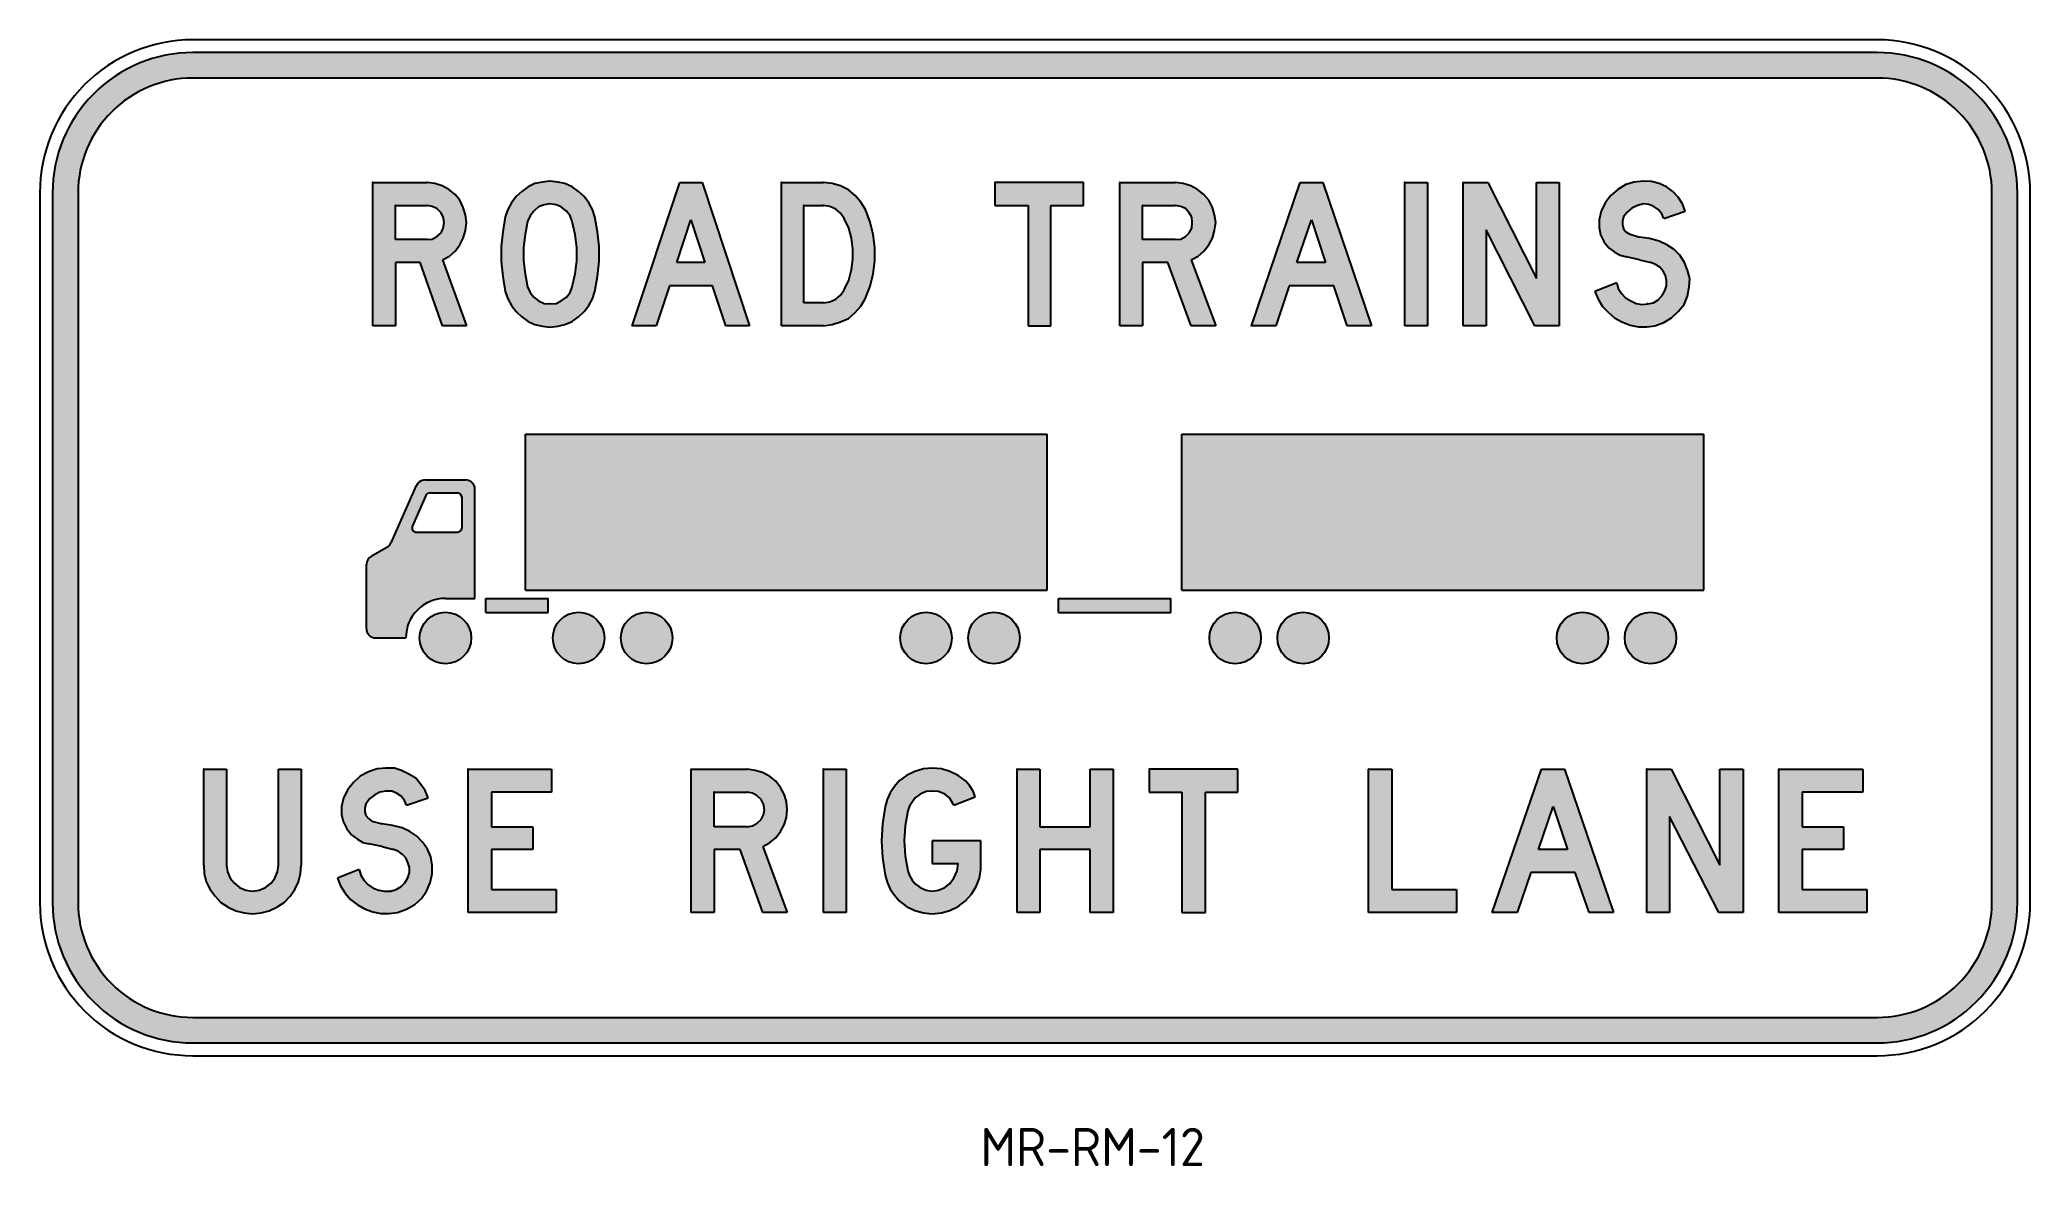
# Model space of a CAD drawing. Extents: x 135 to 291, y 162 to 250.
import ezdxf

# ---------------------------------------------------------------- set-up
doc = ezdxf.new("R2010")
doc.units = 0
doc.header["$MEASUREMENT"] = 0
doc.linetypes.add('CENTERX2', pattern=[101.6, 63.5, -12.7, 12.7, -12.7])
doc.layers.get('0').update_dxf_attribs({"linetype": 'CONTINUOUS'})
for name, color, linetype in [('L25', 1, 'CONTINUOUS'), ('L35', 3, 'CONTINUOUS'), ('T25', 1, 'CONTINUOUS'), ('T35', 3, 'CONTINUOUS')]:
    doc.layers.add(name, color=color, linetype=linetype)
doc.styles.add('ISO', font='iso3098b.shx')

msp = doc.modelspace()

# ---------------------------------------------------------------- hatches: boundary and pattern name
at = {"layer": 'L25', "linetype": 'CENTERX2'}
h = msp.add_hatch(color=256, dxfattribs=at)
edge = h.paths.add_edge_path()
edge.add_arc((209.82, 202.92), 2.02, 0, 360)
edge = h.paths.add_edge_path()
edge.add_arc((204.5, 202.92), 2.02, 0, 360)
edge = h.paths.add_edge_path()
edge.add_arc((261.28, 202.92), 2.02, 0, 360)
edge = h.paths.add_edge_path()
edge.add_arc((255.95, 202.92), 2.02, 0, 360)
edge = h.paths.add_edge_path()
edge.add_arc((234.06, 202.92), 2.02, 0, 360)
edge = h.paths.add_edge_path()
edge.add_arc((228.73, 202.92), 2.02, 0, 360)
edge = h.paths.add_edge_path()
edge.add_arc((182.6, 202.92), 2.02, 0, 360)
edge = h.paths.add_edge_path()
edge.add_arc((177.27, 202.92), 2.02, 0, 360)
edge = h.paths.add_edge_path()
edge.add_arc((166.83, 202.92), 2.02, 0, 360)
h.paths.add_polyline_path([(170, 204.93), (170, 206.01), (174.89, 206.01), (174.89, 204.93)])
h.paths.add_polyline_path([(223.69, 204.93), (223.69, 206.01), (214.87, 206.01), (214.87, 204.93)])
h.paths.add_polyline_path([(224.55, 206.66), (265.45, 206.66), (265.45, 218.9), (224.55, 218.9)])
h.paths.add_polyline_path([(214, 206.66), (214, 218.9), (173.1, 218.9), (173.1, 206.66)])
edge = h.paths.add_edge_path(flags=16)
edge.add_arc((164.57, 211.56), 0.36, 156, 270)
edge.add_line((164.57, 211.2), (167.77, 211.2))
edge.add_arc((167.77, 211.56), 0.36, 270, 360)
edge.add_line((168.13, 211.56), (168.13, 213.93))
edge.add_arc((167.77, 213.93), 0.36, 0, 90)
edge.add_line((167.77, 214.29), (165.63, 214.29))
edge.add_arc((165.63, 213.93), 0.36, 90, 156)
edge.add_line((165.3, 214.08), (164.25, 211.7))
edge = h.paths.add_edge_path()
edge.add_arc((161.89, 210.66), 0.72, 300, 336)
edge.add_line((162.55, 210.37), (164.55, 214.87))
edge.add_arc((165.21, 214.58), 0.72, 90, 156, ccw=False)
edge.add_line((165.21, 215.3), (168.42, 215.3))
edge.add_arc((168.42, 214.58), 0.72, 0, 90, ccw=False)
edge.add_line((169.14, 214.58), (169.14, 206.01))
edge.add_line((169.14, 206.01), (166.83, 206.01))
edge.add_arc((166.83, 202.92), 3.1, 90, 180)
edge.add_line((163.74, 202.92), (161.36, 202.92))
edge.add_arc((161.36, 203.64), 0.72, 180, 270, ccw=False)
edge.add_line((160.64, 203.64), (160.64, 208.69))
edge.add_arc((161.36, 208.69), 0.72, 120, 180, ccw=False)
edge.add_line((161, 209.32), (162.25, 210.04))
at = {"layer": 'T25', "linetype": 'CONTINUOUS'}
h = msp.add_hatch(color=256, dxfattribs=at)
edge = h.paths.add_edge_path()
edge.add_line((147.04, 171.19), (279.04, 171.19))
edge.add_arc((279.04, 182.19), 11, 270, 360)
edge.add_line((290.04, 182.19), (290.04, 237.79))
edge.add_arc((279.04, 237.79), 11, 0, 90)
edge.add_line((279.04, 248.79), (147.04, 248.79))
edge.add_arc((147.04, 237.79), 11, 90, 180)
edge.add_line((136.04, 237.79), (136.04, 182.19))
edge.add_arc((147.04, 182.19), 11, 180, 270)
edge = h.paths.add_edge_path(flags=16)
edge.add_line((147.04, 173.19), (279.04, 173.19))
edge.add_arc((279.04, 182.19), 9, 270, 360)
edge.add_line((288.04, 182.19), (288.04, 237.79))
edge.add_arc((279.04, 237.79), 9, 0, 90)
edge.add_line((279.04, 246.79), (147.04, 246.79))
edge.add_arc((147.04, 237.79), 9, 90, 180)
edge.add_line((138.04, 237.79), (138.04, 182.19))
edge.add_arc((147.04, 182.19), 9, 180, 270)
h = msp.add_hatch(color=256, dxfattribs=at)
h.paths.add_polyline_path([(167.59, 233.24), (167.95, 233.73), (168.23, 234.25), (168.4, 234.86), (168.48, 235.47), (168.4, 236.08), (168.23, 236.65), (167.95, 237.22), (167.59, 237.66), (167.1, 238.07), (166.57, 238.36), (166, 238.52), (165.39, 238.6), (165.35, 238.6), (161.13, 238.6), (161.13, 227.39), (162.92, 227.39), (162.92, 232.35), (164.86, 232.35), (166.61, 227.39), (168.48, 227.39), (166.61, 232.55), (167.14, 232.83)])
h.paths.add_polyline_path([(162.92, 234.13), (162.92, 236.81), (165.39, 236.81), (165.8, 236.73), (166.16, 236.57), (166.49, 236.24), (166.65, 235.88), (166.73, 235.47), (166.65, 235.03), (166.49, 234.66), (166.16, 234.38), (165.8, 234.17), (165.39, 234.13)], flags=16)
h.paths.add_polyline_path([(178.87, 233.6), (178.75, 234.74), (178.55, 235.92), (178.35, 236.49), (178.06, 237.02), (177.7, 237.5), (177.25, 237.91), (176.76, 238.27), (176.19, 238.52), (175.63, 238.64), (175.02, 238.72), (174.45, 238.64), (173.84, 238.52), (173.31, 238.27), (172.82, 237.91), (172.38, 237.5), (172.01, 237.02), (171.73, 236.49), (171.52, 235.92), (171.32, 234.74), (171.2, 233.6), (171.2, 232.43), (171.32, 231.25), (171.52, 230.07), (171.73, 229.5), (172.01, 228.97), (172.38, 228.49), (172.82, 228.08), (173.31, 227.72), (173.84, 227.47), (174.45, 227.35), (175.02, 227.27), (175.63, 227.35), (176.19, 227.47), (176.76, 227.72), (177.25, 228.08), (177.7, 228.49), (178.06, 228.97), (178.35, 229.5), (178.55, 230.07), (178.75, 231.25), (178.87, 232.43)])
h.paths.add_polyline_path([(172.95, 233.52), (173.07, 234.54), (173.27, 235.55), (173.47, 236), (173.76, 236.37), (174.12, 236.69), (174.57, 236.85), (175.02, 236.93), (175.5, 236.85), (175.91, 236.69), (176.32, 236.37), (176.6, 236), (176.76, 235.55), (177.01, 234.54), (177.13, 233.52), (177.13, 232.47), (177.01, 231.45), (176.76, 230.44), (176.6, 229.99), (176.32, 229.62), (175.91, 229.34), (175.5, 229.14), (175.02, 229.1), (174.57, 229.14), (174.12, 229.34), (173.76, 229.62), (173.47, 229.99), (173.27, 230.44), (173.07, 231.45), (172.95, 232.47)], flags=16)
h.paths.add_polyline_path([(186.96, 238.6), (185.21, 238.6), (181.47, 227.39), (183.34, 227.39), (184.4, 230.52), (187.77, 230.52), (188.82, 227.39), (190.65, 227.39)])
h.paths.add_polyline_path([(184.97, 232.35), (186.06, 235.68), (187.16, 232.35), (187.12, 232.35)], flags=16)
h.paths.add_polyline_path([(200.48, 232.47), (200.48, 233.52), (200.36, 234.54), (200.11, 235.51), (199.75, 236.49), (199.38, 237.06), (198.94, 237.58), (198.41, 238.03), (197.8, 238.36), (197.15, 238.52), (196.46, 238.6), (193.17, 238.6), (193.17, 227.39), (196.46, 227.39), (197.15, 227.47), (197.8, 227.68), (198.41, 227.96), (198.94, 228.41), (199.38, 228.93), (199.75, 229.54), (200.11, 230.48), (200.36, 231.45)])
h.paths.add_polyline_path([(194.91, 236.81), (196.46, 236.81), (196.95, 236.73), (197.43, 236.53), (197.8, 236.2), (198.08, 235.8), (198.45, 235.03), (198.65, 234.25), (198.77, 233.4), (198.77, 232.59), (198.65, 231.78), (198.45, 230.96), (198.08, 230.19), (197.8, 229.79), (197.43, 229.46), (196.95, 229.26), (196.46, 229.18), (194.91, 229.18)], flags=16)
h.paths.add_polyline_path([(216.84, 238.6), (209.9, 238.6), (209.9, 236.81), (212.5, 236.81), (212.5, 227.39), (214.29, 227.39), (214.29, 236.81), (216.84, 236.81)])
h.paths.add_polyline_path([(226.26, 233.24), (226.67, 233.73), (226.96, 234.25), (227.12, 234.86), (227.2, 235.47), (227.12, 236.08), (226.96, 236.65), (226.67, 237.22), (226.26, 237.66), (225.78, 238.07), (225.25, 238.36), (224.64, 238.52), (224.03, 238.6), (223.99, 238.6), (219.69, 238.6), (219.69, 227.39), (221.47, 227.39), (221.47, 232.35), (223.46, 232.35), (225.29, 227.39), (227.2, 227.39), (225.29, 232.55), (225.82, 232.83)])
h.paths.add_polyline_path([(221.47, 234.13), (221.47, 236.81), (224.03, 236.81), (224.48, 236.73), (224.84, 236.57), (225.13, 236.24), (225.33, 235.88), (225.37, 235.47), (225.33, 235.03), (225.13, 234.66), (224.84, 234.38), (224.48, 234.17), (224.03, 234.13)], flags=16)
h.paths.add_polyline_path([(235.6, 238.6), (233.82, 238.6), (230, 227.39), (231.91, 227.39), (232.97, 230.52), (236.46, 230.52), (237.51, 227.39), (239.42, 227.39)])
h.paths.add_polyline_path([(233.57, 232.35), (234.71, 235.68), (235.81, 232.35), (235.77, 232.35)], flags=16)
h.paths.add_polyline_path([(243.81, 238.6), (242.02, 238.6), (242.02, 227.39), (243.81, 227.39)])
h.paths.add_polyline_path([(248.52, 238.6), (246.61, 238.6), (246.61, 227.39), (248.4, 227.39), (248.4, 234.9), (252.21, 227.39), (254.12, 227.39), (254.12, 238.6), (252.34, 238.6), (252.34, 231.09)])
h.paths.add_polyline_path([(262.57, 233.73), (261.96, 234.01), (261.19, 234.21), (260.42, 234.33), (259.6, 234.58), (259.36, 234.74), (259.16, 234.98), (259.08, 235.31), (259.08, 235.59), (259.16, 235.92), (259.44, 236.28), (259.81, 236.61), (260.25, 236.81), (260.74, 236.93), (261.15, 236.89), (261.55, 236.73), (261.88, 236.49), (262.16, 236.16), (262.33, 235.8), (263.99, 236.37), (263.79, 236.93), (263.46, 237.46), (263.02, 237.91), (262.53, 238.27), (261.96, 238.52), (261.35, 238.68), (260.74, 238.72), (260.01, 238.64), (259.36, 238.44), (258.71, 238.07), (258.18, 237.58), (257.74, 237.02), (257.41, 236.37), (257.25, 235.68), (257.25, 235.07), (257.37, 234.5), (257.66, 233.93), (258.02, 233.48), (258.51, 233.12), (258.91, 232.91), (259.4, 232.79), (260.42, 232.55), (261.31, 232.35), (261.68, 232.18), (262, 231.98), (262.28, 231.65), (262.45, 231.33), (262.53, 230.92), (262.53, 230.52), (262.41, 230.11), (262.2, 229.75), (261.88, 229.42), (261.51, 229.18), (261.07, 229.1), (260.62, 229.06), (260.17, 229.14), (259.73, 229.34), (259.32, 229.58), (259, 229.91), (258.75, 230.31), (258.63, 230.76), (256.92, 230.07), (257.17, 229.46), (257.53, 228.89), (257.98, 228.41), (258.47, 228), (259.04, 227.68), (259.69, 227.43), (260.34, 227.31), (260.99, 227.31), (261.63, 227.39), (262.33, 227.63), (262.93, 228), (263.46, 228.49), (263.91, 229.06), (264.19, 229.71), (264.32, 230.44), (264.36, 231.09), (264.19, 231.74), (263.95, 232.35), (263.58, 232.91), (263.14, 233.36)])
h = msp.add_hatch(color=256, dxfattribs=at)
h.paths.add_polyline_path([(149.68, 192.63), (147.89, 192.63), (147.89, 185.12), (147.93, 184.47), (148.09, 183.82), (148.38, 183.21), (148.78, 182.68), (149.23, 182.19), (149.8, 181.83), (150.41, 181.54), (151.06, 181.38), (151.71, 181.3), (152.4, 181.38), (153.01, 181.54), (153.62, 181.83), (154.18, 182.19), (154.67, 182.68), (155.04, 183.21), (155.32, 183.82), (155.48, 184.47), (155.52, 185.12), (155.52, 192.63), (153.74, 192.63), (153.74, 185.12), (153.66, 184.59), (153.45, 184.1), (153.17, 183.7), (152.72, 183.37), (152.24, 183.17), (151.71, 183.09), (151.18, 183.17), (150.69, 183.37), (150.29, 183.7), (149.96, 184.1), (149.76, 184.59), (149.68, 185.12)])
h.paths.add_polyline_path([(160.88, 190.32), (161.29, 190.64), (161.7, 190.84), (162.18, 190.92), (162.63, 190.92), (163, 190.76), (163.36, 190.52), (163.61, 190.19), (163.77, 189.83), (165.47, 190.4), (165.23, 190.96), (164.9, 191.45), (164.5, 191.94), (163.97, 192.26), (163.4, 192.55), (162.83, 192.71), (162.18, 192.71), (161.49, 192.67), (160.8, 192.43), (160.15, 192.1), (159.63, 191.61), (159.18, 191.05), (158.85, 190.4), (158.69, 189.71), (158.69, 189.1), (158.81, 188.53), (159.1, 187.96), (159.46, 187.51), (159.95, 187.15), (160.36, 186.9), (160.84, 186.78), (161.86, 186.58), (162.75, 186.34), (163.12, 186.21), (163.44, 185.97), (163.73, 185.69), (163.89, 185.32), (164.01, 184.95), (164.01, 184.55), (163.89, 184.14), (163.65, 183.74), (163.36, 183.45), (162.96, 183.21), (162.55, 183.09), (162.51, 183.09), (162.06, 183.09), (161.62, 183.17), (161.17, 183.33), (160.76, 183.61), (160.44, 183.94), (160.19, 184.35), (160.07, 184.79), (158.37, 184.1), (158.61, 183.49), (158.98, 182.92), (159.38, 182.44), (159.91, 182.03), (160.48, 181.71), (161.13, 181.46), (161.78, 181.34), (162.43, 181.34), (163.08, 181.42), (163.77, 181.67), (164.42, 182.03), (164.95, 182.52), (165.35, 183.09), (165.64, 183.74), (165.8, 184.43), (165.8, 185.12), (165.68, 185.77), (165.43, 186.38), (165.07, 186.9), (164.58, 187.39), (164.05, 187.76), (163.44, 188.04), (162.67, 188.24), (161.86, 188.37), (161.05, 188.57), (160.8, 188.77), (160.6, 189.02), (160.52, 189.3), (160.52, 189.62), (160.6, 189.91)])
h.paths.add_polyline_path([(173.68, 188.12), (170.43, 188.12), (170.43, 190.84), (175.14, 190.84), (175.14, 192.63), (168.6, 192.63), (168.6, 181.42), (175.5, 181.42), (175.5, 183.21), (170.43, 183.21), (170.43, 186.34), (173.68, 186.34)])
h.paths.add_polyline_path([(193.09, 187.76), (193.37, 188.28), (193.57, 188.85), (193.62, 189.46), (193.57, 190.11), (193.37, 190.68), (193.09, 191.21), (192.72, 191.7), (192.23, 192.1), (191.67, 192.39), (191.1, 192.55), (190.49, 192.63), (190.45, 192.63), (186.1, 192.63), (186.1, 181.42), (187.89, 181.42), (187.89, 186.34), (189.92, 186.34), (191.71, 181.42), (193.62, 181.42), (191.71, 186.58), (192.23, 186.86), (192.72, 187.27)])
h.paths.add_polyline_path([(187.89, 188.12), (187.89, 190.84), (190.49, 190.84), (190.89, 190.76), (191.26, 190.56), (191.58, 190.27), (191.75, 189.91), (191.83, 189.46), (191.75, 189.06), (191.58, 188.69), (191.26, 188.41), (190.89, 188.2), (190.49, 188.12)], flags=16)
h.paths.add_polyline_path([(198.24, 192.63), (196.46, 192.63), (196.46, 181.42), (198.24, 181.42)])
h.paths.add_polyline_path([(202.87, 188.2), (203.08, 189.38), (203.2, 189.75), (203.4, 190.07), (203.65, 190.4), (204.05, 190.68), (204.5, 190.88), (204.99, 190.92), (205.47, 190.88), (205.96, 190.68), (206.33, 190.4), (206.69, 189.83), (208.36, 190.48), (208.19, 190.92), (207.91, 191.37), (207.58, 191.74), (207.02, 192.14), (206.37, 192.47), (205.72, 192.67), (204.99, 192.71), (204.3, 192.67), (203.61, 192.47), (202.96, 192.14), (202.39, 191.74), (202.02, 191.29), (201.7, 190.8), (201.45, 190.27), (201.29, 189.71), (201.09, 188.37), (201.01, 187.03), (201.09, 185.69), (201.29, 184.35), (201.45, 183.78), (201.7, 183.25), (202.02, 182.76), (202.39, 182.32), (202.96, 181.87), (203.61, 181.58), (204.3, 181.38), (204.99, 181.3), (205.72, 181.38), (206.37, 181.58), (207.02, 181.87), (207.58, 182.32), (208.07, 182.84), (208.44, 183.45), (208.68, 184.1), (208.8, 184.79), (208.8, 187.03), (204.99, 187.03), (204.99, 185.24), (207.02, 185.24), (206.93, 184.67), (206.69, 184.1), (206.33, 183.66), (205.96, 183.37), (205.47, 183.17), (204.99, 183.09), (204.5, 183.17), (204.05, 183.37), (203.65, 183.66), (203.4, 183.94), (203.2, 184.31), (203.08, 184.67), (202.87, 185.85), (202.79, 187.03)])
h.paths.add_polyline_path([(219.16, 192.63), (217.37, 192.63), (217.37, 188.12), (213.43, 188.12), (213.43, 192.63), (211.65, 192.63), (211.65, 181.42), (213.43, 181.42), (213.43, 186.34), (217.37, 186.34), (217.37, 181.42), (219.16, 181.42)])
h.paths.add_polyline_path([(228.94, 192.63), (222, 192.63), (222, 190.84), (224.56, 190.84), (224.56, 181.42), (226.39, 181.42), (226.39, 190.84), (228.94, 190.84)])
h.paths.add_polyline_path([(241.01, 192.63), (239.18, 192.63), (239.18, 181.42), (246.08, 181.42), (246.08, 183.21), (241.01, 183.21)])
h.paths.add_polyline_path([(254.53, 192.63), (252.74, 192.63), (248.88, 181.42), (250.83, 181.42), (251.89, 184.55), (255.38, 184.55), (256.48, 181.42), (258.39, 181.42)])
h.paths.add_polyline_path([(252.5, 186.34), (253.64, 189.71), (254.77, 186.34), (254.73, 186.34)], flags=16)
h.paths.add_polyline_path([(262.77, 188.93), (266.63, 181.42), (268.54, 181.42), (268.54, 192.63), (266.71, 192.63), (266.71, 185.12), (262.89, 192.63), (260.99, 192.63), (260.99, 181.42), (262.77, 181.42)])
h.paths.add_polyline_path([(276.42, 188.12), (273.17, 188.12), (273.17, 190.84), (277.92, 190.84), (277.92, 192.63), (271.34, 192.63), (271.34, 181.42), (278.24, 181.42), (278.24, 183.21), (273.17, 183.21), (273.17, 186.34), (276.42, 186.34)])

# ---------------------------------------------------------------- linework, layer by layer
at = {"color": 1}
for p, q in [((175.02, 238.72), (174.45, 238.64)), ((175.02, 238.72), (174.98, 238.72)), ((175.63, 238.64), (175.02, 238.72)), ((260.74, 238.72), (260.01, 238.64)), ((260.74, 238.72), (260.7, 238.72)), ((261.35, 238.68), (260.74, 238.72)), ((261.96, 238.52), (261.35, 238.68)), ((161.13, 238.6), (161.09, 238.6)), ((161.13, 238.6), (165.39, 238.6)), ((161.13, 227.39), (161.13, 238.6)), ((165.39, 238.6), (165.35, 238.6)), ((165.39, 238.6), (165.35, 238.6)), ((166, 238.52), (165.39, 238.6)), ((166.57, 238.36), (166, 238.52)), ((167.1, 238.07), (166.57, 238.36)), ((167.59, 237.66), (167.1, 238.07)), ((167.95, 237.22), (167.59, 237.66)), ((168.23, 236.65), (167.95, 237.22)), ((172.38, 237.5), (172.01, 237.02)), ((172.82, 237.91), (172.38, 237.5)), ((173.31, 238.27), (172.82, 237.91)), ((173.84, 238.52), (173.31, 238.27)), ((174.45, 238.64), (173.84, 238.52)), ((176.19, 238.52), (175.63, 238.64)), ((176.76, 238.27), (176.19, 238.52)), ((177.25, 237.91), (176.76, 238.27)), ((177.7, 237.5), (177.25, 237.91)), ((178.06, 237.02), (177.7, 237.5)), ((181.47, 227.39), (185.21, 238.6)), ((185.21, 238.6), (186.96, 238.6)), ((186.96, 238.6), (190.65, 227.39)), ((193.17, 238.6), (193.13, 238.6)), ((193.17, 238.6), (196.46, 238.6)), ((193.17, 227.39), (193.17, 238.6)), ((196.46, 238.6), (196.42, 238.6)), ((196.46, 238.6), (196.42, 238.6)), ((197.15, 238.52), (196.46, 238.6)), ((197.8, 238.36), (197.15, 238.52)), ((198.41, 238.03), (197.8, 238.36)), ((198.94, 237.58), (198.41, 238.03)), ((199.38, 237.06), (198.94, 237.58)), ((209.9, 238.6), (209.86, 238.6)), ((209.9, 238.6), (209.9, 236.81)), ((216.84, 238.6), (209.9, 238.6)), ((216.84, 236.81), (216.84, 238.6)), ((219.69, 238.6), (219.65, 238.6)), ((219.69, 238.6), (224.03, 238.6)), ((219.69, 227.39), (219.69, 238.6)), ((224.03, 238.6), (223.99, 238.6)), ((224.03, 238.6), (223.99, 238.6)), ((224.64, 238.52), (224.03, 238.6)), ((225.25, 238.36), (224.64, 238.52)), ((225.78, 238.07), (225.25, 238.36)), ((226.26, 237.66), (225.78, 238.07)), ((226.67, 237.22), (226.26, 237.66)), ((226.96, 236.65), (226.67, 237.22)), ((230, 227.39), (233.82, 238.6)), ((233.82, 238.6), (235.6, 238.6)), ((235.6, 238.6), (239.42, 227.39)), ((242.02, 238.6), (241.98, 238.6)), ((242.02, 238.6), (243.81, 238.6)), ((242.02, 227.39), (242.02, 238.6)), ((243.81, 238.6), (243.81, 227.39)), ((246.61, 238.6), (246.57, 238.6)), ((246.61, 238.6), (248.52, 238.6)), ((246.61, 227.39), (246.61, 238.6)), ((248.52, 238.6), (252.34, 231.09)), ((252.34, 231.09), (252.34, 238.6)), ((252.34, 238.6), (254.12, 238.6)), ((254.12, 238.6), (254.12, 227.39)), ((258.18, 237.58), (257.74, 237.02)), ((258.71, 238.07), (258.18, 237.58)), ((259.36, 238.44), (258.71, 238.07)), ((260.01, 238.64), (259.36, 238.44)), ((262.53, 238.27), (261.96, 238.52)), ((263.02, 237.91), (262.53, 238.27)), ((263.46, 237.46), (263.02, 237.91)), ((263.79, 236.93), (263.46, 237.46)), ((162.92, 236.81), (162.87, 236.81)), ((162.92, 236.81), (165.39, 236.81)), ((162.92, 234.13), (162.92, 236.81)), ((165.39, 236.81), (165.35, 236.81)), ((165.39, 236.81), (165.35, 236.81)), ((165.8, 236.73), (165.39, 236.81)), ((166.16, 236.57), (165.8, 236.73)), ((166.49, 236.24), (166.16, 236.57)), ((166.65, 235.88), (166.49, 236.24)), ((166.73, 235.47), (166.65, 235.88)), ((168.4, 236.08), (168.23, 236.65)), ((168.48, 235.47), (168.4, 236.08)), ((171.52, 235.92), (171.32, 234.74)), ((171.52, 235.92), (171.48, 235.92)), ((171.73, 236.49), (171.52, 235.92)), ((172.01, 237.02), (171.73, 236.49)), ((173.47, 236), (173.27, 235.55)), ((173.76, 236.37), (173.47, 236)), ((174.12, 236.69), (173.76, 236.37)), ((174.57, 236.85), (174.12, 236.69)), ((175.02, 236.93), (174.57, 236.85)), ((175.02, 236.93), (174.98, 236.93)), ((175.5, 236.85), (175.02, 236.93)), ((175.91, 236.69), (175.5, 236.85)), ((176.32, 236.37), (175.91, 236.69)), ((176.6, 236), (176.32, 236.37)), ((176.76, 235.55), (176.6, 236)), ((178.35, 236.49), (178.06, 237.02)), ((178.55, 235.92), (178.35, 236.49)), ((178.55, 235.92), (178.51, 235.92)), ((178.75, 234.74), (178.55, 235.92)), ((184.97, 232.35), (186.06, 235.68)), ((186.06, 235.68), (187.16, 232.35)), ((194.91, 236.81), (194.87, 236.81)), ((194.91, 236.81), (196.46, 236.81)), ((194.91, 229.18), (194.91, 236.81)), ((196.46, 236.81), (196.42, 236.81)), ((196.46, 236.81), (196.42, 236.81)), ((196.95, 236.73), (196.46, 236.81)), ((197.43, 236.53), (196.95, 236.73)), ((197.8, 236.2), (197.43, 236.53)), ((198.08, 235.8), (197.8, 236.2)), ((198.08, 235.8), (198.04, 235.8)), ((198.45, 235.03), (198.08, 235.8)), ((199.75, 236.49), (199.38, 237.06)), ((199.75, 236.49), (199.71, 236.49)), ((200.11, 235.51), (199.75, 236.49)), ((209.9, 236.81), (212.5, 236.81)), ((212.5, 236.81), (212.5, 227.39)), ((214.29, 227.39), (214.29, 236.81)), ((214.29, 236.81), (216.84, 236.81)), ((221.47, 236.81), (221.43, 236.81)), ((221.47, 236.81), (224.03, 236.81)), ((221.47, 234.13), (221.47, 236.81)), ((224.03, 236.81), (223.99, 236.81)), ((224.03, 236.81), (223.99, 236.81)), ((224.48, 236.73), (224.03, 236.81)), ((224.84, 236.57), (224.48, 236.73)), ((225.13, 236.24), (224.84, 236.57)), ((225.33, 235.88), (225.13, 236.24)), ((225.37, 235.47), (225.33, 235.88)), ((227.12, 236.08), (226.96, 236.65)), ((227.2, 235.47), (227.12, 236.08)), ((233.57, 232.35), (234.71, 235.68)), ((234.71, 235.68), (235.81, 232.35)), ((257.41, 236.37), (257.25, 235.68)), ((257.25, 235.68), (257.25, 235.07)), ((257.74, 237.02), (257.41, 236.37)), ((259.16, 235.92), (259.08, 235.59)), ((259.08, 235.59), (259.08, 235.31)), ((259.16, 235.92), (259.12, 235.92)), ((259.44, 236.28), (259.16, 235.92)), ((259.81, 236.61), (259.44, 236.28)), ((260.25, 236.81), (259.81, 236.61)), ((260.74, 236.93), (260.25, 236.81)), ((260.74, 236.93), (260.7, 236.93)), ((261.15, 236.89), (260.74, 236.93)), ((261.55, 236.73), (261.15, 236.89)), ((261.88, 236.49), (261.55, 236.73)), ((262.16, 236.16), (261.88, 236.49)), ((262.33, 235.8), (262.16, 236.16)), ((262.33, 235.8), (263.99, 236.37)), ((263.99, 236.37), (263.79, 236.93)), ((165.39, 234.13), (162.92, 234.13)), ((165.39, 234.13), (165.8, 234.17)), ((165.8, 234.17), (166.16, 234.38)), ((166.16, 234.38), (166.49, 234.66)), ((166.49, 234.66), (166.65, 235.03)), ((166.65, 235.03), (166.73, 235.47)), ((166.73, 235.47), (166.69, 235.47)), ((167.95, 233.73), (168.23, 234.25)), ((168.23, 234.25), (168.4, 234.86)), ((168.4, 234.86), (168.48, 235.47)), ((168.48, 235.47), (168.44, 235.47)), ((171.32, 234.74), (171.2, 233.6)), ((173.07, 234.54), (172.95, 233.52)), ((173.27, 235.55), (173.07, 234.54)), ((173.27, 235.55), (173.23, 235.55)), ((176.76, 235.55), (176.72, 235.55)), ((177.01, 234.54), (176.76, 235.55)), ((177.13, 233.52), (177.01, 234.54)), ((178.87, 233.6), (178.75, 234.74)), ((198.65, 234.25), (198.45, 235.03)), ((198.77, 233.4), (198.65, 234.25)), ((200.36, 234.54), (200.11, 235.51)), ((200.48, 233.52), (200.36, 234.54)), ((224.03, 234.13), (221.47, 234.13)), ((224.03, 234.13), (224.48, 234.17)), ((224.48, 234.17), (224.84, 234.38)), ((224.84, 234.38), (225.13, 234.66)), ((225.13, 234.66), (225.33, 235.03)), ((225.33, 235.03), (225.37, 235.47)), ((225.37, 235.47), (225.33, 235.47)), ((226.67, 233.73), (226.96, 234.25)), ((226.96, 234.25), (227.12, 234.86)), ((227.12, 234.86), (227.2, 235.47)), ((227.2, 235.47), (227.16, 235.47)), ((252.21, 227.39), (248.4, 234.9)), ((248.4, 234.9), (248.4, 227.39)), ((257.25, 235.07), (257.37, 234.5)), ((257.37, 234.5), (257.66, 233.93)), ((259.08, 235.31), (259.16, 234.98)), ((259.16, 234.98), (259.36, 234.74)), ((259.36, 234.74), (259.6, 234.58)), ((259.6, 234.58), (259.56, 234.58)), ((259.6, 234.58), (260.42, 234.33)), ((260.42, 234.33), (260.38, 234.33)), ((260.42, 234.33), (260.38, 234.33)), ((261.19, 234.21), (260.42, 234.33)), ((261.96, 234.01), (261.19, 234.21)), ((262.57, 233.73), (261.96, 234.01)), ((166.61, 232.55), (167.14, 232.83)), ((166.61, 232.55), (168.48, 227.39)), ((167.14, 232.83), (167.59, 233.24)), ((167.59, 233.24), (167.95, 233.73)), ((171.2, 233.6), (171.2, 232.43)), ((172.95, 233.52), (172.95, 232.47)), ((172.95, 232.47), (173.07, 231.45)), ((177.01, 231.45), (177.13, 232.47)), ((177.13, 232.47), (177.13, 233.52)), ((178.87, 232.43), (178.87, 233.6)), ((198.65, 231.78), (198.77, 232.59)), ((198.77, 232.59), (198.77, 233.4)), ((200.36, 231.45), (200.48, 232.47)), ((200.48, 232.47), (200.48, 233.52)), ((225.29, 232.55), (225.82, 232.83)), ((225.29, 232.55), (227.2, 227.39)), ((225.82, 232.83), (226.26, 233.24)), ((226.26, 233.24), (226.67, 233.73)), ((257.66, 233.93), (258.02, 233.48)), ((258.02, 233.48), (258.51, 233.12)), ((258.51, 233.12), (258.91, 232.91)), ((258.91, 232.91), (259.4, 232.79)), ((259.4, 232.79), (259.36, 232.79)), ((259.4, 232.79), (259.36, 232.79)), ((260.42, 232.55), (259.4, 232.79)), ((260.42, 232.55), (261.31, 232.35)), ((263.14, 233.36), (262.57, 233.73)), ((263.58, 232.91), (263.14, 233.36)), ((263.95, 232.35), (263.58, 232.91)), ((164.86, 232.35), (162.92, 232.35)), ((162.92, 232.35), (162.92, 227.39)), ((166.61, 227.39), (164.86, 232.35)), ((171.2, 232.43), (171.32, 231.25)), ((171.32, 231.25), (171.52, 230.07)), ((173.07, 231.45), (173.27, 230.44)), ((176.76, 230.44), (177.01, 231.45)), ((178.55, 230.07), (178.75, 231.25)), ((178.75, 231.25), (178.87, 232.43)), ((187.16, 232.35), (184.97, 232.35)), ((187.16, 232.35), (187.12, 232.35)), ((198.08, 230.19), (198.45, 230.96)), ((198.45, 230.96), (198.65, 231.78)), ((200.11, 230.48), (200.36, 231.45)), ((223.46, 232.35), (221.47, 232.35)), ((221.47, 232.35), (221.47, 227.39)), ((225.29, 227.39), (223.46, 232.35)), ((235.81, 232.35), (233.57, 232.35)), ((235.81, 232.35), (235.77, 232.35)), ((261.31, 232.35), (261.27, 232.35)), ((261.31, 232.35), (261.27, 232.35)), ((261.68, 232.18), (261.31, 232.35)), ((262, 231.98), (261.68, 232.18)), ((262.28, 231.65), (262, 231.98)), ((262.45, 231.33), (262.28, 231.65)), ((262.53, 230.92), (262.45, 231.33)), ((262.53, 230.52), (262.53, 230.92)), ((264.19, 231.74), (263.95, 232.35)), ((264.36, 231.09), (264.19, 231.74)), ((264.32, 230.44), (264.36, 231.09)), ((171.52, 230.07), (171.48, 230.07)), ((171.52, 230.07), (171.73, 229.5)), ((171.73, 229.5), (172.01, 228.97)), ((173.27, 230.44), (173.23, 230.44)), ((173.27, 230.44), (173.47, 229.99)), ((173.47, 229.99), (173.76, 229.62)), ((173.76, 229.62), (174.12, 229.34)), ((174.12, 229.34), (174.57, 229.14)), ((175.5, 229.14), (175.91, 229.34)), ((175.91, 229.34), (176.32, 229.62)), ((176.32, 229.62), (176.6, 229.99)), ((176.6, 229.99), (176.76, 230.44)), ((176.76, 230.44), (176.72, 230.44)), ((178.06, 228.97), (178.35, 229.5)), ((178.35, 229.5), (178.55, 230.07)), ((178.55, 230.07), (178.51, 230.07)), ((184.4, 230.52), (183.34, 227.39)), ((187.77, 230.52), (184.4, 230.52)), ((188.82, 227.39), (187.77, 230.52)), ((196.95, 229.26), (197.43, 229.46)), ((197.43, 229.46), (197.8, 229.79)), ((197.8, 229.79), (198.08, 230.19)), ((198.08, 230.19), (198.04, 230.19)), ((199.38, 228.93), (199.75, 229.54)), ((199.75, 229.54), (199.71, 229.54)), ((199.75, 229.54), (200.11, 230.48)), ((232.97, 230.52), (231.91, 227.39)), ((236.46, 230.52), (232.97, 230.52)), ((237.51, 227.39), (236.46, 230.52)), ((258.63, 230.76), (256.92, 230.07)), ((256.92, 230.07), (257.17, 229.46)), ((257.17, 229.46), (257.53, 228.89)), ((258.63, 230.76), (258.75, 230.31)), ((258.75, 230.31), (259, 229.91)), ((259, 229.91), (259.32, 229.58)), ((259.32, 229.58), (259.73, 229.34)), ((259.73, 229.34), (260.17, 229.14)), ((261.51, 229.18), (261.88, 229.42)), ((261.88, 229.42), (262.2, 229.75)), ((262.2, 229.75), (262.41, 230.11)), ((262.41, 230.11), (262.53, 230.52)), ((262.53, 230.52), (262.49, 230.52)), ((263.91, 229.06), (264.19, 229.71)), ((264.19, 229.71), (264.32, 230.44)), ((172.01, 228.97), (172.38, 228.49)), ((172.38, 228.49), (172.82, 228.08)), ((172.82, 228.08), (173.31, 227.72)), ((174.57, 229.14), (175.02, 229.1)), ((175.02, 229.1), (174.98, 229.1)), ((175.02, 229.1), (175.5, 229.14)), ((176.76, 227.72), (177.25, 228.08)), ((177.25, 228.08), (177.7, 228.49)), ((177.7, 228.49), (178.06, 228.97)), ((196.46, 229.18), (194.91, 229.18)), ((196.46, 229.18), (196.95, 229.26)), ((197.8, 227.68), (198.41, 227.96)), ((198.41, 227.96), (198.94, 228.41)), ((198.94, 228.41), (199.38, 228.93)), ((257.53, 228.89), (257.98, 228.41)), ((257.98, 228.41), (258.47, 228)), ((258.47, 228), (259.04, 227.68)), ((260.17, 229.14), (260.62, 229.06)), ((260.62, 229.06), (261.07, 229.1)), ((261.07, 229.1), (261.03, 229.1)), ((261.07, 229.1), (261.51, 229.18)), ((262.33, 227.63), (262.93, 228)), ((262.93, 228), (263.46, 228.49)), ((263.46, 228.49), (263.91, 229.06)), ((162.92, 227.39), (161.13, 227.39)), ((168.48, 227.39), (166.61, 227.39)), ((173.31, 227.72), (173.84, 227.47)), ((173.84, 227.47), (174.45, 227.35)), ((174.45, 227.35), (175.02, 227.27)), ((175.02, 227.27), (174.98, 227.27)), ((175.02, 227.27), (175.63, 227.35)), ((175.63, 227.35), (176.19, 227.47)), ((176.19, 227.47), (176.76, 227.72)), ((181.47, 227.39), (181.43, 227.39)), ((183.34, 227.39), (181.47, 227.39)), ((190.65, 227.39), (188.82, 227.39)), ((196.46, 227.39), (193.17, 227.39)), ((196.46, 227.39), (197.15, 227.47)), ((197.15, 227.47), (197.8, 227.68)), ((212.5, 227.39), (214.29, 227.39)), ((221.47, 227.39), (219.69, 227.39)), ((227.2, 227.39), (225.29, 227.39)), ((230, 227.39), (229.96, 227.39)), ((231.91, 227.39), (230, 227.39)), ((239.42, 227.39), (237.51, 227.39)), ((243.81, 227.39), (242.02, 227.39)), ((248.4, 227.39), (246.61, 227.39)), ((254.12, 227.39), (252.21, 227.39)), ((259.04, 227.68), (259.69, 227.43)), ((259.69, 227.43), (260.34, 227.31)), ((260.34, 227.31), (260.99, 227.31)), ((260.99, 227.31), (261.63, 227.39)), ((261.63, 227.39), (262.33, 227.63)), ((147.89, 192.63), (147.85, 192.63)), ((147.89, 192.63), (149.68, 192.63)), ((147.89, 185.12), (147.89, 192.63)), ((149.68, 192.63), (149.68, 185.12)), ((153.74, 185.12), (153.74, 192.63)), ((153.74, 192.63), (155.52, 192.63)), ((155.52, 192.63), (155.52, 185.12)), ((160.15, 192.1), (159.63, 191.61)), ((160.8, 192.43), (160.15, 192.1)), ((161.49, 192.67), (160.8, 192.43)), ((162.18, 192.71), (161.49, 192.67)), ((162.18, 192.71), (162.14, 192.71)), ((162.83, 192.71), (162.18, 192.71)), ((163.4, 192.55), (162.83, 192.71)), ((163.97, 192.26), (163.4, 192.55)), ((164.5, 191.94), (163.97, 192.26)), ((164.9, 191.45), (164.5, 191.94)), ((168.6, 192.63), (168.56, 192.63)), ((168.6, 192.63), (175.14, 192.63)), ((168.6, 181.42), (168.6, 192.63)), ((175.14, 192.63), (175.14, 190.84)), ((186.1, 192.63), (186.06, 192.63)), ((186.1, 192.63), (190.49, 192.63)), ((186.1, 181.42), (186.1, 192.63)), ((190.49, 192.63), (190.45, 192.63)), ((190.49, 192.63), (190.45, 192.63)), ((191.1, 192.55), (190.49, 192.63)), ((191.67, 192.39), (191.1, 192.55)), ((192.23, 192.1), (191.67, 192.39)), ((192.72, 191.7), (192.23, 192.1)), ((196.46, 192.63), (196.42, 192.63)), ((196.46, 192.63), (198.24, 192.63)), ((196.46, 181.42), (196.46, 192.63)), ((198.24, 192.63), (198.24, 181.42)), ((202.96, 192.14), (202.39, 191.74)), ((203.61, 192.47), (202.96, 192.14)), ((204.3, 192.67), (203.61, 192.47)), ((204.99, 192.71), (204.3, 192.67)), ((204.99, 192.71), (204.95, 192.71)), ((205.72, 192.67), (204.99, 192.71)), ((206.37, 192.47), (205.72, 192.67)), ((207.02, 192.14), (206.37, 192.47)), ((207.58, 191.74), (207.02, 192.14)), ((211.65, 192.63), (211.6, 192.63)), ((211.65, 192.63), (213.43, 192.63)), ((211.65, 181.42), (211.65, 192.63)), ((213.43, 192.63), (213.43, 188.12)), ((217.37, 188.12), (217.37, 192.63)), ((217.37, 192.63), (219.16, 192.63)), ((219.16, 192.63), (219.16, 181.42)), ((222, 192.63), (221.96, 192.63)), ((222, 192.63), (222, 190.84)), ((228.94, 192.63), (222, 192.63)), ((228.94, 190.84), (228.94, 192.63)), ((239.18, 192.63), (239.14, 192.63)), ((239.18, 192.63), (241.01, 192.63)), ((239.18, 181.42), (239.18, 192.63)), ((241.01, 192.63), (241.01, 183.21)), ((248.88, 181.42), (252.74, 192.63)), ((252.74, 192.63), (254.53, 192.63)), ((254.53, 192.63), (258.39, 181.42)), ((260.99, 192.63), (260.94, 192.63)), ((260.99, 192.63), (262.89, 192.63)), ((260.99, 181.42), (260.99, 192.63)), ((262.89, 192.63), (266.71, 185.12)), ((266.71, 185.12), (266.71, 192.63)), ((266.71, 192.63), (268.54, 192.63)), ((268.54, 192.63), (268.54, 181.42)), ((271.34, 192.63), (271.3, 192.63)), ((271.34, 192.63), (277.92, 192.63)), ((271.34, 181.42), (271.34, 192.63)), ((277.92, 192.63), (277.92, 190.84)), ((158.85, 190.4), (158.69, 189.71)), ((159.18, 191.05), (158.85, 190.4)), ((159.63, 191.61), (159.18, 191.05)), ((161.29, 190.64), (160.88, 190.32)), ((161.7, 190.84), (161.29, 190.64)), ((162.18, 190.92), (161.7, 190.84)), ((162.18, 190.92), (162.14, 190.92)), ((162.63, 190.92), (162.18, 190.92)), ((163, 190.76), (162.63, 190.92)), ((163.36, 190.52), (163, 190.76)), ((163.61, 190.19), (163.36, 190.52)), ((163.77, 189.83), (165.47, 190.4)), ((165.23, 190.96), (164.9, 191.45)), ((165.47, 190.4), (165.23, 190.96)), ((175.14, 190.84), (170.43, 190.84)), ((170.43, 190.84), (170.43, 188.12)), ((187.89, 190.84), (187.85, 190.84)), ((187.89, 190.84), (190.49, 190.84)), ((187.89, 188.12), (187.89, 190.84)), ((190.49, 190.84), (190.45, 190.84)), ((190.49, 190.84), (190.45, 190.84)), ((190.89, 190.76), (190.49, 190.84)), ((191.26, 190.56), (190.89, 190.76)), ((191.58, 190.27), (191.26, 190.56)), ((193.09, 191.21), (192.72, 191.7)), ((193.37, 190.68), (193.09, 191.21)), ((193.57, 190.11), (193.37, 190.68)), ((201.7, 190.8), (201.45, 190.27)), ((202.02, 191.29), (201.7, 190.8)), ((202.39, 191.74), (202.02, 191.29)), ((203.65, 190.4), (203.4, 190.07)), ((204.05, 190.68), (203.65, 190.4)), ((204.5, 190.88), (204.05, 190.68)), ((204.99, 190.92), (204.5, 190.88)), ((204.99, 190.92), (204.95, 190.92)), ((205.47, 190.88), (204.99, 190.92)), ((205.96, 190.68), (205.47, 190.88)), ((206.33, 190.4), (205.96, 190.68)), ((206.33, 190.4), (206.29, 190.4)), ((206.69, 189.83), (206.33, 190.4)), ((206.69, 189.83), (208.36, 190.48)), ((207.58, 191.74), (207.54, 191.74)), ((207.91, 191.37), (207.58, 191.74)), ((208.19, 190.92), (207.91, 191.37)), ((208.36, 190.48), (208.19, 190.92)), ((208.36, 190.48), (208.32, 190.48)), ((222, 190.84), (224.56, 190.84)), ((224.56, 190.84), (224.56, 181.42)), ((226.39, 181.42), (226.39, 190.84)), ((226.39, 190.84), (228.94, 190.84)), ((277.92, 190.84), (273.17, 190.84)), ((273.17, 190.84), (273.17, 188.12)), ((158.69, 189.71), (158.69, 189.1)), ((158.69, 189.1), (158.81, 188.53)), ((160.6, 189.91), (160.52, 189.62)), ((160.52, 189.62), (160.52, 189.3)), ((160.52, 189.3), (160.6, 189.02)), ((160.6, 189.91), (160.56, 189.91)), ((160.88, 190.32), (160.6, 189.91)), ((160.6, 189.02), (160.8, 188.77)), ((160.8, 188.77), (161.05, 188.57)), ((163.77, 189.83), (163.61, 190.19)), ((191.75, 189.91), (191.58, 190.27)), ((191.58, 188.69), (191.75, 189.06)), ((191.83, 189.46), (191.75, 189.91)), ((191.75, 189.06), (191.83, 189.46)), ((191.83, 189.46), (191.79, 189.46)), ((193.37, 188.28), (193.57, 188.85)), ((193.62, 189.46), (193.57, 190.11)), ((193.57, 188.85), (193.62, 189.46)), ((193.62, 189.46), (193.57, 189.46)), ((201.29, 189.71), (201.09, 188.37)), ((201.45, 190.27), (201.29, 189.71)), ((203.08, 189.38), (202.87, 188.2)), ((203.2, 189.75), (203.08, 189.38)), ((203.4, 190.07), (203.2, 189.75)), ((252.5, 186.34), (253.64, 189.71)), ((253.64, 189.71), (254.77, 186.34)), ((266.63, 181.42), (262.77, 188.93)), ((262.77, 188.93), (262.77, 181.42)), ((158.81, 188.53), (159.1, 187.96)), ((159.1, 187.96), (159.46, 187.51)), ((159.46, 187.51), (159.95, 187.15)), ((161.05, 188.57), (161.01, 188.57)), ((161.05, 188.57), (161.86, 188.37)), ((161.86, 188.37), (161.82, 188.37)), ((161.86, 188.37), (161.82, 188.37)), ((162.67, 188.24), (161.86, 188.37)), ((163.44, 188.04), (162.67, 188.24)), ((164.05, 187.76), (163.44, 188.04)), ((164.58, 187.39), (164.05, 187.76)), ((165.07, 186.9), (164.58, 187.39)), ((170.43, 188.12), (173.68, 188.12)), ((173.68, 188.12), (173.68, 186.34)), ((190.49, 188.12), (187.89, 188.12)), ((190.49, 188.12), (190.89, 188.2)), ((190.89, 188.2), (191.26, 188.41)), ((191.26, 188.41), (191.58, 188.69)), ((192.23, 186.86), (192.72, 187.27)), ((192.72, 187.27), (193.09, 187.76)), ((193.09, 187.76), (193.37, 188.28)), ((201.09, 188.37), (201.01, 187.03)), ((202.87, 188.2), (202.79, 187.03)), ((213.43, 188.12), (217.37, 188.12)), ((273.17, 188.12), (276.42, 188.12)), ((276.42, 188.12), (276.42, 186.34)), ((159.95, 187.15), (160.36, 186.9)), ((160.36, 186.9), (160.84, 186.78)), ((160.84, 186.78), (160.8, 186.78)), ((160.84, 186.78), (160.8, 186.78)), ((161.86, 186.58), (160.84, 186.78)), ((161.86, 186.58), (162.75, 186.34)), ((162.75, 186.34), (162.71, 186.34)), ((162.75, 186.34), (162.71, 186.34)), ((163.12, 186.21), (162.75, 186.34)), ((163.44, 185.97), (163.12, 186.21)), ((163.73, 185.69), (163.44, 185.97)), ((163.89, 185.32), (163.73, 185.69)), ((165.43, 186.38), (165.07, 186.9)), ((165.68, 185.77), (165.43, 186.38)), ((165.8, 185.12), (165.68, 185.77)), ((173.68, 186.34), (170.43, 186.34)), ((170.43, 186.34), (170.43, 183.21)), ((189.92, 186.34), (187.89, 186.34)), ((187.89, 186.34), (187.89, 181.42)), ((191.71, 181.42), (189.92, 186.34)), ((191.71, 186.58), (192.23, 186.86)), ((191.71, 186.58), (193.62, 181.42)), ((201.01, 187.03), (201.09, 185.69)), ((201.09, 185.69), (201.29, 184.35)), ((202.79, 187.03), (202.87, 185.85)), ((202.87, 185.85), (203.08, 184.67)), ((208.8, 187.03), (204.99, 187.03)), ((204.99, 187.03), (204.99, 185.24)), ((208.8, 184.79), (208.8, 187.03)), ((217.37, 186.34), (213.43, 186.34)), ((213.43, 186.34), (213.43, 181.42)), ((217.37, 181.42), (217.37, 186.34)), ((254.77, 186.34), (252.5, 186.34)), ((254.77, 186.34), (254.73, 186.34)), ((276.42, 186.34), (273.17, 186.34)), ((273.17, 186.34), (273.17, 183.21)), ((147.89, 185.12), (147.93, 184.47)), ((147.93, 184.47), (148.09, 183.82)), ((149.68, 185.12), (149.76, 184.59)), ((149.76, 184.59), (149.96, 184.1)), ((149.96, 184.1), (150.29, 183.7)), ((153.17, 183.7), (153.45, 184.1)), ((153.45, 184.1), (153.66, 184.59)), ((153.66, 184.59), (153.74, 185.12)), ((155.32, 183.82), (155.48, 184.47)), ((155.52, 185.12), (155.48, 185.12)), ((155.48, 184.47), (155.52, 185.12)), ((155.52, 185.12), (155.48, 185.12)), ((160.07, 184.79), (158.37, 184.1)), ((158.37, 184.1), (158.61, 183.49)), ((160.07, 184.79), (160.19, 184.35)), ((160.19, 184.35), (160.44, 183.94)), ((163.65, 183.74), (163.89, 184.14)), ((164.01, 184.95), (163.89, 185.32)), ((163.89, 184.14), (164.01, 184.55)), ((164.01, 184.55), (163.97, 184.55)), ((164.01, 184.55), (164.01, 184.95)), ((165.64, 183.74), (165.8, 184.43)), ((165.8, 184.43), (165.8, 185.12)), ((201.29, 184.35), (201.45, 183.78)), ((203.08, 184.67), (203.2, 184.31)), ((203.2, 184.31), (203.4, 183.94)), ((204.99, 185.24), (207.02, 185.24)), ((206.33, 183.66), (206.69, 184.1)), ((206.69, 184.1), (206.93, 184.67)), ((206.93, 184.67), (207.02, 185.24)), ((207.02, 185.24), (206.98, 185.24)), ((207.02, 185.24), (206.98, 185.24)), ((208.44, 183.45), (208.68, 184.1)), ((208.68, 184.1), (208.8, 184.79)), ((251.89, 184.55), (250.83, 181.42)), ((255.38, 184.55), (251.89, 184.55)), ((256.48, 181.42), (255.38, 184.55)), ((148.09, 183.82), (148.38, 183.21)), ((148.38, 183.21), (148.78, 182.68)), ((148.78, 182.68), (149.23, 182.19)), ((150.29, 183.7), (150.69, 183.37)), ((150.69, 183.37), (151.18, 183.17)), ((151.18, 183.17), (151.71, 183.09)), ((151.71, 183.09), (152.24, 183.17)), ((152.24, 183.17), (152.72, 183.37)), ((152.72, 183.37), (153.17, 183.7)), ((154.18, 182.19), (154.67, 182.68)), ((154.67, 182.68), (155.04, 183.21)), ((155.04, 183.21), (155.32, 183.82)), ((158.61, 183.49), (158.98, 182.92)), ((158.98, 182.92), (159.38, 182.44)), ((160.44, 183.94), (160.76, 183.61)), ((160.76, 183.61), (161.17, 183.33)), ((161.17, 183.33), (161.62, 183.17)), ((161.62, 183.17), (162.06, 183.09)), ((162.06, 183.09), (162.55, 183.09)), ((162.55, 183.09), (162.51, 183.09)), ((162.55, 183.09), (162.96, 183.21)), ((162.96, 183.21), (163.36, 183.45)), ((163.36, 183.45), (163.65, 183.74)), ((164.95, 182.52), (165.35, 183.09)), ((165.35, 183.09), (165.64, 183.74)), ((170.43, 183.21), (175.5, 183.21)), ((175.5, 183.21), (175.5, 181.42)), ((201.45, 183.78), (201.7, 183.25)), ((201.7, 183.25), (202.02, 182.76)), ((202.02, 182.76), (202.39, 182.32)), ((203.4, 183.94), (203.65, 183.66)), ((203.65, 183.66), (204.05, 183.37)), ((204.05, 183.37), (204.5, 183.17)), ((204.5, 183.17), (204.99, 183.09)), ((204.99, 183.09), (205.47, 183.17)), ((205.47, 183.17), (205.96, 183.37)), ((205.96, 183.37), (206.33, 183.66)), ((207.58, 182.32), (208.07, 182.84)), ((208.07, 182.84), (208.44, 183.45)), ((241.01, 183.21), (246.08, 183.21)), ((246.08, 183.21), (246.08, 181.42)), ((273.17, 183.21), (278.24, 183.21)), ((278.24, 183.21), (278.24, 181.42)), ((149.23, 182.19), (149.8, 181.83)), ((149.8, 181.83), (150.41, 181.54)), ((150.41, 181.54), (151.06, 181.38)), ((151.06, 181.38), (151.71, 181.3)), ((151.71, 181.3), (151.67, 181.3)), ((151.71, 181.3), (152.4, 181.38)), ((152.4, 181.38), (153.01, 181.54)), ((153.01, 181.54), (153.62, 181.83)), ((153.62, 181.83), (154.18, 182.19)), ((159.38, 182.44), (159.91, 182.03)), ((159.91, 182.03), (160.48, 181.71)), ((160.48, 181.71), (161.13, 181.46)), ((161.13, 181.46), (161.78, 181.34)), ((161.78, 181.34), (162.43, 181.34)), ((162.43, 181.34), (163.08, 181.42)), ((163.08, 181.42), (163.77, 181.67)), ((163.77, 181.67), (164.42, 182.03)), ((164.42, 182.03), (164.95, 182.52)), ((175.5, 181.42), (168.6, 181.42)), ((187.89, 181.42), (186.1, 181.42)), ((193.62, 181.42), (191.71, 181.42)), ((198.24, 181.42), (196.46, 181.42)), ((202.39, 182.32), (202.96, 181.87)), ((202.96, 181.87), (203.61, 181.58)), ((203.61, 181.58), (204.3, 181.38)), ((204.3, 181.38), (204.99, 181.3)), ((204.99, 181.3), (205.72, 181.38)), ((205.72, 181.38), (206.37, 181.58)), ((206.37, 181.58), (207.02, 181.87)), ((207.02, 181.87), (207.58, 182.32)), ((213.43, 181.42), (211.65, 181.42)), ((219.16, 181.42), (217.37, 181.42)), ((224.56, 181.42), (226.39, 181.42)), ((246.08, 181.42), (239.18, 181.42)), ((248.88, 181.42), (248.84, 181.42)), ((250.83, 181.42), (248.88, 181.42)), ((258.39, 181.42), (256.48, 181.42)), ((262.77, 181.42), (260.99, 181.42)), ((268.54, 181.42), (266.63, 181.42)), ((278.24, 181.42), (271.34, 181.42))]:
    msp.add_line(p, q, dxfattribs=at)
at = {"layer": 'L35'}
for p, q in [((173.1, 206.66), (173.1, 218.9)), ((173.1, 218.9), (214, 218.9)), ((214, 206.66), (214, 218.9)), ((224.55, 206.66), (224.55, 218.9)), ((224.55, 218.9), (265.45, 218.9)), ((265.45, 206.66), (265.45, 218.9)), ((165.21, 215.3), (168.42, 215.3)), ((164.55, 214.87), (162.55, 210.37)), ((165.3, 214.08), (164.25, 211.7)), ((165.63, 214.29), (167.77, 214.29)), ((168.13, 211.56), (168.13, 213.93)), ((169.14, 206.01), (169.14, 214.58)), ((164.57, 211.2), (167.77, 211.2)), ((161, 209.32), (162.25, 210.04)), ((160.64, 203.64), (160.64, 208.69)), ((166.83, 206.01), (169.14, 206.01)), ((170, 206.01), (174.89, 206.01)), ((170, 204.93), (170, 206.01)), ((173.1, 206.66), (214, 206.66)), ((174.89, 204.93), (174.89, 206.01)), ((214.87, 206.01), (223.69, 206.01)), ((214.87, 204.93), (214.87, 206.01)), ((223.69, 204.93), (223.69, 206.01)), ((224.55, 206.66), (265.45, 206.66)), ((170, 204.93), (174.89, 204.93)), ((214.87, 204.93), (223.69, 204.93)), ((161.36, 202.92), (163.74, 202.92))]:
    msp.add_line(p, q, dxfattribs=at)
for centre in [(166.83, 202.92), (177.27, 202.92), (182.6, 202.92), (204.5, 202.92), (209.82, 202.92), (228.73, 202.92), (234.06, 202.92), (255.95, 202.92), (261.28, 202.92)]:
    msp.add_circle(centre, 2.02, dxfattribs=at)
for centre, radius, start, end in [((165.21, 214.58), 0.72, 90, 156), ((168.42, 214.58), 0.72, 0, 90), ((165.63, 213.93), 0.36, 90, 156), ((167.77, 213.93), 0.36, 0, 90), ((164.57, 211.56), 0.36, 156, 270), ((167.77, 211.56), 0.36, 270, 0), ((161.36, 208.69), 0.72, 120, 180), ((161.89, 210.66), 0.72, 300, 336), ((166.83, 202.92), 3.1, 90, 180), ((161.36, 203.64), 0.72, 180, 270)]:
    msp.add_arc(centre, radius, start, end, dxfattribs=at)
at = {"layer": 'T35', "linetype": 'CONTINUOUS'}
for points in [[(147.04, 170.19), (279.04, 170.19, 0.414214), (291.04, 182.19), (291.04, 237.79, 0.414214), (279.04, 249.79), (147.04, 249.79, 0.414214), (135.04, 237.79), (135.04, 182.19, 0.414214)], [(147.04, 171.19), (279.04, 171.19, 0.414214), (290.04, 182.19), (290.04, 237.79, 0.414214), (279.04, 248.79), (147.04, 248.79, 0.414214), (136.04, 237.79), (136.04, 182.19, 0.414214)], [(147.04, 173.19), (279.04, 173.19, 0.414214), (288.04, 182.19), (288.04, 237.79, 0.414214), (279.04, 246.79), (147.04, 246.79, 0.414214), (138.04, 237.79), (138.04, 182.19, 0.414214)]]:
    msp.add_lwpolyline(points, format="xyb", close=True, dxfattribs=at)

# ---------------------------------------------------------------- texts
at = {"layer": 'T25', "color": 3, "style": 'ISO'}
msp.add_text('MR-RM-12', height=3, dxfattribs=at).set_placement((208.76, 161.54))

doc.saveas('drawing.dxf')
